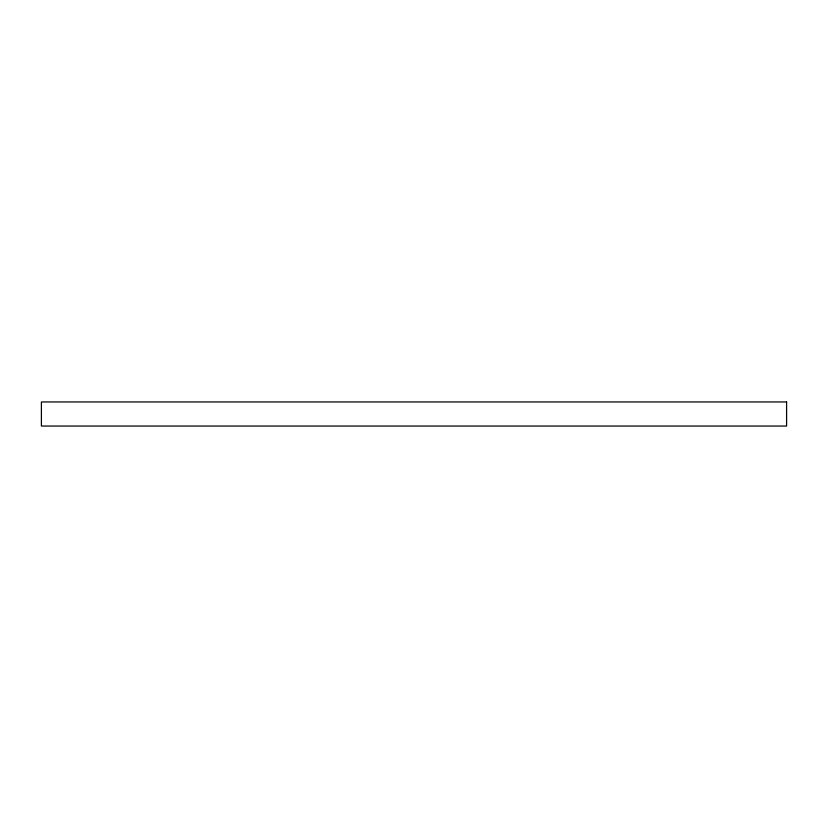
<?xml version="1.0" encoding="UTF-8"?>
<svg xmlns="http://www.w3.org/2000/svg" width="828" height="828" viewBox="0 0 828 828"><rect width="100%" height="100%" fill="white"/><g stroke="black" fill="none" stroke-linecap="round" stroke-linejoin="round"><path stroke-width="1.24" d="M786.6 401.953L41.4 401.953L41.4 426.047L786.6 426.047L786.6 401.953"/></g></svg>
